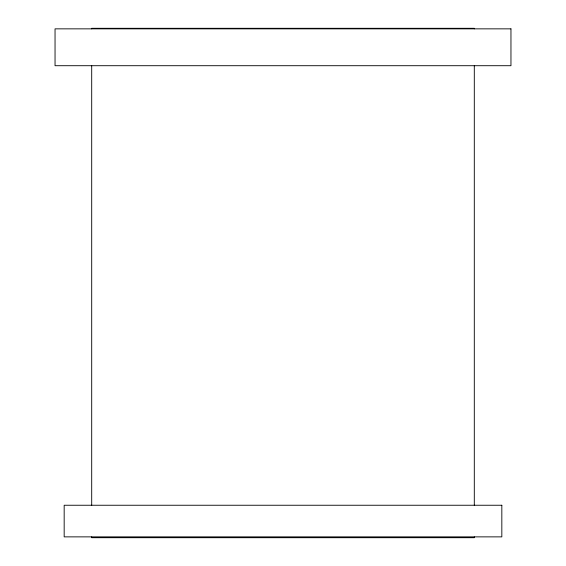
<?xml version="1.0" encoding="UTF-8"?>
<svg xmlns="http://www.w3.org/2000/svg" width="566" height="566" viewBox="0 0 566 566"><rect width="100%" height="100%" fill="white"/><g stroke="black" fill="none" stroke-linecap="round" stroke-linejoin="round"><path stroke-width="0.85" d="M474.301 28.852L474.301 28.3L91.699 28.3L91.699 28.852M474.301 65.706L474.301 505.247M474.301 536.872L474.301 537.7L91.699 537.7L91.699 536.872M91.699 65.706L91.699 505.247M510.957 28.852L55.044 28.852L55.044 65.706L510.957 65.706L510.957 28.852M501.83 505.247L64.17 505.247L64.17 536.872L501.83 536.872L501.83 505.247"/></g></svg>
